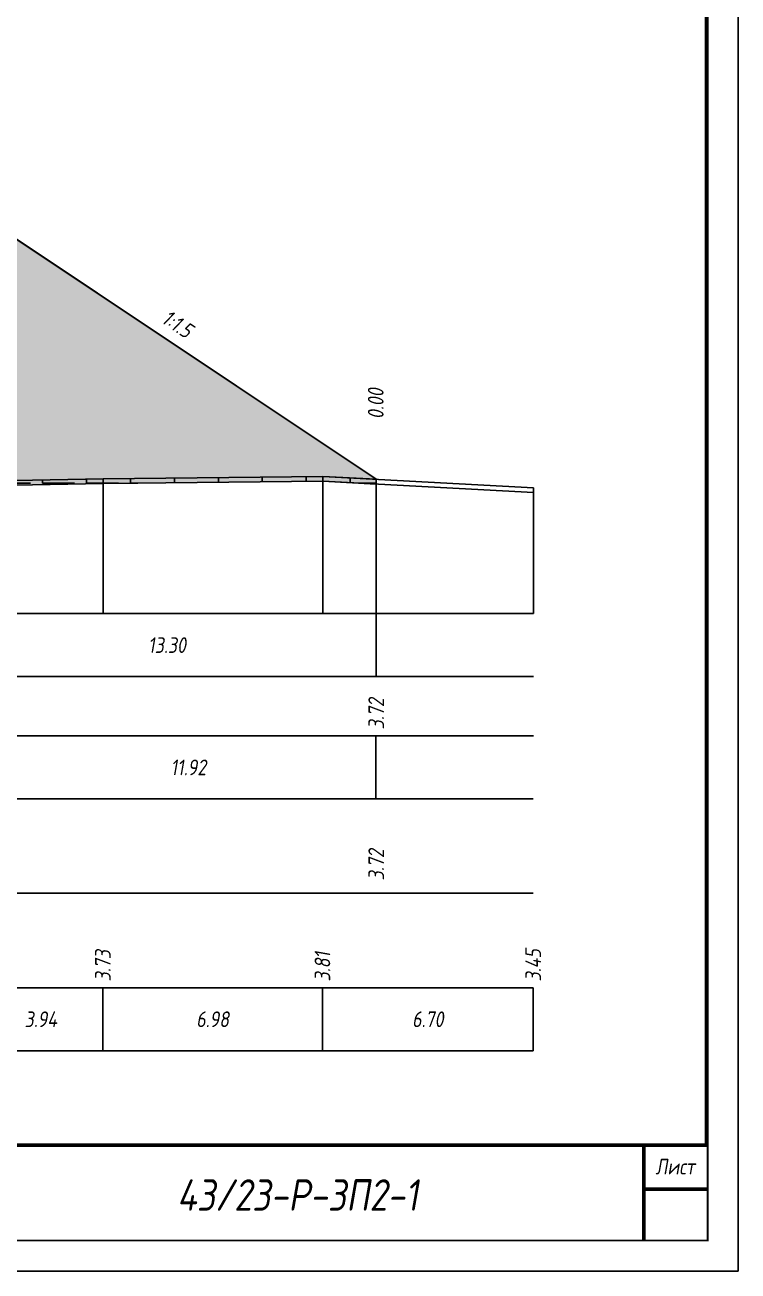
# Model space of a CAD drawing. Extents: x -717 to 1451, y -133302 to 233.
# Drawn here: x 276.6 to 389.9, y -102909.4 to -102711.5 of the extents above; entities that cross this region are included whole.
import ezdxf
from ezdxf.enums import TextEntityAlignment as Align

# ---------------------------------------------------------------- set-up
doc = ezdxf.new("R2010")
doc.units = 0
for name, color, linetype in [('Зарамочное оформление', 7, 'Continuous'), ('Код_510', 7, 'Continuous'), ('Код_514', 1, 'Continuous'), ('Код_516', 1, 'Continuous'), ('Контур_0', 7, 'Continuous'), ('Контур_508', 7, 'Continuous'), ('Контур_512', 7, 'Continuous'), ('Контур_513', 7, 'Continuous'), ('Контур_818', 7, 'Continuous'), ('Красный поперечник', 1, 'Continuous'), ('Объём_2661', 7, 'Continuous'), ('Объём_2666', 7, 'Continuous'), ('Объём_2667', 7, 'Continuous'), ('Объём_2668', 7, 'Continuous'), ('Объём_2669', 7, 'Continuous'), ('Объём_2675', 7, 'Continuous'), ('Рабочие отметки', 7, 'Continuous'), ('Таблица', 7, 'Continuous'), ('Уклоны проезжей части', 7, 'Continuous'), ('Черный поперечник', 3, 'Continuous')]:
    doc.layers.add(name, color=color, linetype=linetype)
for name, color, linetype, true_color in [('Контур_2570', 7, 'Continuous', 0x80ff00), ('Контур_2736', 4, 'Continuous', 0x00ffff), ('Контур_2737', 4, 'Continuous', 0x00ffff), ('Контур_2738', 4, 'Continuous', 0x00ffff), ('Контур_2739', 4, 'Continuous', 0x00ffff), ('Контур_2741', 4, 'Continuous', 0x00ffff), ('Контур_2742', 4, 'Continuous', 0x00ffff), ('Контур_2743', 4, 'Continuous', 0x00ffff), ('Контур_2744', 7, 'Continuous', 0xa4ffff), ('Контур_2745', 7, 'Continuous', 0xa4ffff), ('Контур_2747', 4, 'Continuous', 0x00ffff), ('Контур_2748', 4, 'Continuous', 0x00ffff), ('Контур_2749', 4, 'Continuous', 0x00ffff), ('Контур_2750', 4, 'Continuous', 0x00ffff), ('Контур_2751', 4, 'Continuous', 0x00ffff), ('Контур_2752', 4, 'Continuous', 0x00ffff), ('Контур_703', 4, 'Continuous', 0x00ffff), ('Контур_705', 4, 'Continuous', 0x00ffff), ('Контур_707', 4, 'Continuous', 0x00ffff), ('Контур_720', 131, 'Continuous', 0xaaffff), ('Объём_2570', 7, 'Continuous', 0x80ff00), ('Объём_2600', 7, 'Continuous', 0x808000)]:
    doc.layers.add(name, color=color, linetype=linetype, true_color=true_color)
doc.styles.add('М', font='romand.shx', dxfattribs={"width": 0.8, "oblique": 10, "height": 2.5})
pattern_1 = [(0, (0, 0), (0, 6.985), [5.08, -1.905]), (90, (0, 0), (-6.985, 4e-16), [5.08, -1.905])]

# ---------------------------------------------------------------- blocks, each defined once
blk = doc.blocks.new('Штамп')
at = {"linetype": 'Continuous'}
blk.add_wipeout([(199.95, -411.25), (384.95, -411.25), (384.95, -426.25), (199.95, -426.25)], dxfattribs=at).dxf.layer = 'Зарамочное оформление'
at = {"layer": 'Зарамочное оформление', "linetype": 'Continuous', "lineweight": -3, "const_width": 0.6, "flags": 128}
for points in [[(199.95, -426.25), (199.95, -411.25), (384.95, -411.25)], [(209.95, -411.25), (209.95, -426.25)], [(219.95, -411.25), (219.95, -426.25)], [(229.95, -411.25), (229.95, -426.25)], [(239.95, -411.25), (239.95, -426.25)], [(254.95, -411.25), (254.95, -426.25)], [(264.95, -411.25), (264.95, -426.25)], [(374.95, -411.25), (374.95, -426.25)], [(199.95, -416.25), (264.95, -416.25)], [(374.95, -418.25), (384.95, -418.25)], [(199.95, -421.25), (264.95, -421.25)]]:
    blk.add_lwpolyline(points, dxfattribs=at)
at = {"linetype": 'Continuous', "insert": (319.95, -419.17), "char_height": 5, "width": 110, "attachment_point": 5, "style": 'М'}
blk.add_mtext('{\\Q10;\\W0.8;43/23-Р-ЗП2-1}', dxfattribs=at)
at = {"layer": 'Зарамочное оформление', "linetype": 'Continuous', "style": 'М', "oblique": 10}
for s, width, p in [('Лист', 0.8, (379.95, -414.66)), ('Изм.', 0.8, (204.95, -423.75)), ('Кол.уч.', 0.7, (214.95, -423.75)), ('Лист', 0.8, (224.95, -423.75)), ('N док.', 0.7, (235.28, -423.75)), ('Подпись', 0.8, (247.45, -423.75)), ('Дата', 0.8, (259.95, -423.75))]:
    blk.add_text(s, height=2.5, dxfattribs=dict(at, width=width)).set_placement(p, align=Align.MIDDLE_CENTER)
blk = doc.blocks.new('шифр')
blk.add_blockref('Штамп', (0, -102538))

msp = doc.modelspace()

# ---------------------------------------------------------------- hatches: boundary and pattern name
at = {"transparency": 33554681}
h = msp.add_hatch(dxfattribs=at)
h.set_pattern_fill('ANGLE', color=256)
h.set_pattern_definition(pattern_1)
h.paths.add_polyline_path([(332.437, -102784.407), (323.942, -102783.951), (289.048, -102784.33), (269.33, -102784.697), (266.732, -102784.771), (260.299, -102784.752), (220.164, -102784.71), (218.21, -102784.744), (218.21, -102783.994), (220.164, -102783.96), (260.299, -102784.002), (266.732, -102784.021), (269.33, -102783.947), (289.048, -102783.58), (323.942, -102783.201), (332.437, -102783.657)])
h = msp.add_hatch(dxfattribs=at)
h.set_pattern_fill('ANGLE', color=256)
h.set_pattern_definition(pattern_1)
h.paths.add_polyline_path([(332.437, -102784.407), (323.942, -102783.951), (289.048, -102784.33), (269.33, -102784.697), (266.732, -102784.771), (260.299, -102784.752), (220.164, -102784.71), (218.21, -102784.744), (218.21, -102783.994), (220.164, -102783.96), (260.299, -102784.002), (266.732, -102784.021), (269.33, -102783.947), (289.048, -102783.58), (323.942, -102783.201), (332.437, -102783.657)])
at = {"layer": 'Объём_2600'}
h = msp.add_hatch(dxfattribs=at)
h.set_pattern_fill('HONEY', color=5, scale=0.3)
h.paths.add_polyline_path([(332.437, -102784.407), (323.942, -102783.951), (289.048, -102784.33), (269.33, -102784.697), (266.732, -102784.771), (260.299, -102784.752), (220.164, -102784.71), (218.21, -102784.744), (218.21, -102742.294), (272.851, -102743.933), (332.437, -102783.657)])

# ---------------------------------------------------------------- linework, layer by layer
at = {"flags": 128}
msp.add_lwpolyline([(-30.054, -102909.421), (389.946, -102909.421), (389.946, -102612.421), (-30.054, -102612.421)], close=True, dxfattribs=at)
at = {"const_width": 0.6, "flags": 128}
msp.add_lwpolyline([(-10.054, -102904.421), (384.946, -102904.421), (384.946, -102617.421), (-10.054, -102617.421)], close=True, dxfattribs=at)
at = {"layer": 'Код_510'}
for p, q in [((288.993, -102874.421), (288.993, -102864.421)), ((323.888, -102874.421), (323.888, -102864.421)), ((357.383, -102874.421), (357.383, -102864.421))]:
    msp.add_line(p, q, dxfattribs=at)
at = {"layer": 'Код_514'}
msp.add_line((332.437, -102815), (332.437, -102805), dxfattribs=at)
at = {"layer": 'Код_516'}
msp.add_line((332.383, -102834.421), (332.383, -102824.421), dxfattribs=at)
at = {"layer": 'Контур_0', "flags": 128}
for points in [[(265.96, -102739.339), (332.437, -102783.657), (332.437, -102783.657), (332.437, -102783.657), (332.437, -102783.657), (332.437, -102783.657), (332.437, -102783.657), (332.437, -102783.657), (332.437, -102783.657), (332.437, -102783.657), (332.437, -102783.657), (332.437, -102783.657), (332.437, -102783.657), (332.437, -102783.657), (332.437, -102783.657), (332.437, -102783.657)], [(265.96, -102739.339), (332.437, -102783.657), (332.437, -102783.657), (332.437, -102783.657), (332.437, -102783.657), (332.437, -102783.657), (332.437, -102783.657), (332.437, -102783.657), (332.437, -102783.657), (332.437, -102783.657), (332.437, -102783.657), (332.437, -102783.657), (332.437, -102783.657), (332.437, -102783.657), (332.437, -102783.657), (332.437, -102783.657), (332.437, -102783.657), (332.437, -102783.657), (332.437, -102783.657), (332.437, -102783.657), (332.437, -102783.657), (332.437, -102783.657), (332.437, -102783.657), (332.437, -102783.657), (332.437, -102783.657), (332.437, -102783.657), (332.437, -102783.657), (332.437, -102783.657), (332.437, -102783.657), (332.437, -102783.657)]]:
    msp.add_lwpolyline(points, dxfattribs=at)
at = {"layer": 'Контур_2570', "flags": 128}
msp.add_lwpolyline([(80, -102783.999), (144.564, -102783.3), (150.707, -102782.894), (152.785, -102782.425), (156.714, -102782.553), (162.005, -102782.439), (205.724, -102783.426), (213.308, -102783.551), (214.901, -102783.654), (215.755, -102784.787), (218.21, -102784.744), (220.164, -102784.71), (260.299, -102784.752), (266.732, -102784.771), (269.33, -102784.697), (289.048, -102784.33), (323.942, -102783.951), (357.437, -102785.75)], dxfattribs=at)
at = {"layer": 'Контур_2736', "flags": 128}
msp.add_lwpolyline([(265.96, -102739.339), (332.437, -102783.657)], dxfattribs=at)
at = {"layer": 'Контур_2737', "flags": 128}
msp.add_lwpolyline([(332.437, -102783.657), (332.437, -102783.657)], dxfattribs=at)
at = {"layer": 'Контур_2738', "flags": 128}
msp.add_lwpolyline([(332.437, -102783.657), (332.437, -102783.657)], dxfattribs=at)
at = {"layer": 'Контур_2739', "flags": 128}
msp.add_lwpolyline([(332.437, -102783.657), (332.437, -102783.657)], dxfattribs=at)
at = {"layer": 'Контур_2741', "flags": 128}
msp.add_lwpolyline([(332.437, -102783.657), (332.437, -102783.657)], dxfattribs=at)
at = {"layer": 'Контур_2742', "flags": 128}
msp.add_lwpolyline([(332.437, -102783.657), (332.437, -102783.657)], dxfattribs=at)
at = {"layer": 'Контур_2743', "flags": 128}
msp.add_lwpolyline([(332.437, -102783.657), (332.437, -102783.657)], dxfattribs=at)
at = {"layer": 'Контур_2744', "flags": 128}
msp.add_lwpolyline([(332.437, -102783.657), (332.437, -102783.657)], dxfattribs=at)
msp.add_lwpolyline([(332.437, -102783.657), (332.437, -102783.657)], dxfattribs=at)
msp.add_lwpolyline([(332.437, -102783.657), (332.437, -102783.657)], dxfattribs=at)
msp.add_lwpolyline([(332.437, -102783.657), (332.437, -102783.657)], dxfattribs=at)
msp.add_lwpolyline([(332.437, -102783.657), (332.437, -102783.657)], dxfattribs=at)
msp.add_lwpolyline([(332.437, -102783.657), (332.437, -102783.657)], dxfattribs=at)
at = {"layer": 'Контур_2745', "flags": 128}
msp.add_lwpolyline([(332.437, -102783.657), (332.437, -102783.657)], dxfattribs=at)
msp.add_lwpolyline([(332.437, -102783.657), (332.437, -102783.657)], dxfattribs=at)
msp.add_lwpolyline([(332.437, -102783.657), (332.437, -102783.657)], dxfattribs=at)
msp.add_lwpolyline([(332.437, -102783.657), (332.437, -102783.657)], dxfattribs=at)
msp.add_lwpolyline([(332.437, -102783.657), (332.437, -102783.657)], dxfattribs=at)
msp.add_lwpolyline([(332.437, -102783.657), (332.437, -102783.657)], dxfattribs=at)
at = {"layer": 'Контур_2747', "flags": 128}
msp.add_lwpolyline([(332.437, -102783.657), (332.437, -102783.657)], dxfattribs=at)
at = {"layer": 'Контур_2748', "flags": 128}
msp.add_lwpolyline([(332.437, -102783.657), (332.437, -102783.657)], dxfattribs=at)
at = {"layer": 'Контур_2749', "flags": 128}
msp.add_lwpolyline([(332.437, -102783.657), (332.437, -102783.657)], dxfattribs=at)
at = {"layer": 'Контур_2750', "flags": 128}
msp.add_lwpolyline([(332.437, -102783.657), (332.437, -102783.657)], dxfattribs=at)
at = {"layer": 'Контур_2751', "flags": 128}
msp.add_lwpolyline([(332.437, -102783.657), (332.437, -102783.657)], dxfattribs=at)
at = {"layer": 'Контур_2752', "flags": 128}
msp.add_lwpolyline([(332.437, -102783.657), (332.437, -102783.657)], dxfattribs=at)
at = {"layer": 'Контур_508', "flags": 128}
msp.add_lwpolyline([(105, -102782.979), (163.568, -102743.933), (218.21, -102742.294), (272.851, -102743.933), (332.437, -102783.657)], dxfattribs=at)
at = {"layer": 'Контур_512', "flags": 128}
msp.add_lwpolyline([(105, -102782.979), (163.568, -102743.933), (218.21, -102742.294), (272.851, -102743.933), (332.437, -102783.657)], dxfattribs=at)
at = {"layer": 'Контур_513', "flags": 128}
msp.add_lwpolyline([(105, -102782.979), (163.568, -102743.933), (218.21, -102742.294), (272.851, -102743.933), (332.437, -102783.657)], dxfattribs=at)
at = {"layer": 'Контур_703', "flags": 128}
for points in [[(265.96, -102739.339), (332.437, -102783.657)], [(332.437, -102783.657), (332.437, -102783.657)]]:
    msp.add_lwpolyline(points, dxfattribs=at)
at = {"layer": 'Контур_705', "flags": 128}
msp.add_lwpolyline([(332.437, -102783.657), (332.437, -102783.657)], dxfattribs=at)
at = {"layer": 'Контур_707', "flags": 128}
msp.add_lwpolyline([(332.437, -102783.657), (332.437, -102783.657)], dxfattribs=at)
at = {"layer": 'Контур_720', "flags": 128}
msp.add_lwpolyline([(332.437, -102783.657), (332.437, -102783.657)], dxfattribs=at)
at = {"layer": 'Контур_818', "flags": 128}
msp.add_lwpolyline([(105, -102783.729), (144.564, -102783.3), (150.707, -102782.894), (152.785, -102782.425), (156.714, -102782.553), (162.005, -102782.439), (205.724, -102783.426), (213.308, -102783.551), (214.901, -102783.654), (215.755, -102784.787), (218.21, -102784.744), (220.164, -102784.71), (260.299, -102784.752), (266.732, -102784.771), (269.33, -102784.697), (289.048, -102784.33), (323.942, -102783.951), (332.437, -102784.407)], dxfattribs=at)
at = {"layer": 'Красный поперечник'}
for p, q in [((265.96, -102739.339), (332.437, -102783.657)), ((332.437, -102783.657), (332.437, -102805))]:
    msp.add_line(p, q, dxfattribs=at)
at = {"layer": 'Объём_2570', "flags": 128}
msp.add_lwpolyline([(332.437, -102784.407), (323.942, -102783.951), (289.048, -102784.33), (269.33, -102784.697), (266.732, -102784.771), (260.299, -102784.752), (220.164, -102784.71), (218.21, -102784.744), (218.21, -102783.994), (220.164, -102783.96), (260.299, -102784.002), (266.732, -102784.021), (269.33, -102783.947), (289.048, -102783.58), (323.942, -102783.201), (332.437, -102783.657), (332.437, -102784.407), (332.437, -102784.407)], dxfattribs=at)
at = {"layer": 'Объём_2600', "color": 5, "flags": 128}
msp.add_lwpolyline([(332.437, -102784.407), (323.942, -102783.951), (289.048, -102784.33), (269.33, -102784.697), (266.732, -102784.771), (260.299, -102784.752), (220.164, -102784.71), (218.21, -102784.744), (218.21, -102742.294), (272.851, -102743.933), (332.437, -102783.657), (332.437, -102784.407), (332.437, -102784.407)], dxfattribs=at)
at = {"layer": 'Объём_2661', "flags": 128}
msp.add_lwpolyline([(265.96, -102739.339), (332.437, -102783.657)], dxfattribs=at)
at = {"layer": 'Объём_2666', "flags": 128}
msp.add_lwpolyline([(265.96, -102739.339), (332.437, -102783.657)], dxfattribs=at)
at = {"layer": 'Объём_2667', "flags": 128}
msp.add_lwpolyline([(332.437, -102783.657), (332.437, -102783.657)], dxfattribs=at)
msp.add_lwpolyline([(332.437, -102783.657), (332.437, -102783.657)], dxfattribs=at)
at = {"layer": 'Объём_2668', "flags": 128}
msp.add_lwpolyline([(332.437, -102783.657), (332.437, -102783.657)], dxfattribs=at)
msp.add_lwpolyline([(332.437, -102783.657), (332.437, -102783.657)], dxfattribs=at)
at = {"layer": 'Объём_2669', "flags": 128}
msp.add_lwpolyline([(332.437, -102783.657), (332.437, -102783.657)], dxfattribs=at)
msp.add_lwpolyline([(332.437, -102783.657), (332.437, -102783.657)], dxfattribs=at)
at = {"layer": 'Объём_2675', "flags": 128}
msp.add_lwpolyline([(332.437, -102783.657), (332.437, -102783.657)], dxfattribs=at)
msp.add_lwpolyline([(332.437, -102783.657), (332.437, -102783.657)], dxfattribs=at)
msp.add_lwpolyline([(332.437, -102783.657), (332.437, -102783.657)], dxfattribs=at)
msp.add_lwpolyline([(332.437, -102783.657), (332.437, -102783.657)], dxfattribs=at)
msp.add_lwpolyline([(332.437, -102783.657), (332.437, -102783.657)], dxfattribs=at)
msp.add_lwpolyline([(332.437, -102783.657), (332.437, -102783.657)], dxfattribs=at)
msp.add_lwpolyline([(332.437, -102783.657), (332.437, -102783.657)], dxfattribs=at)
msp.add_lwpolyline([(332.437, -102783.657), (332.437, -102783.657)], dxfattribs=at)
msp.add_lwpolyline([(332.437, -102783.657), (332.437, -102783.657)], dxfattribs=at)
msp.add_lwpolyline([(332.437, -102783.657), (332.437, -102783.657)], dxfattribs=at)
msp.add_lwpolyline([(332.437, -102783.657), (332.437, -102783.657)], dxfattribs=at)
msp.add_lwpolyline([(332.437, -102783.657), (332.437, -102783.657)], dxfattribs=at)
at = {"layer": 'Таблица'}
for p, q in [((80, -102805), (357.437, -102805)), ((80, -102815), (357.437, -102815)), ((80, -102824.421), (357.437, -102824.421)), ((79.946, -102834.421), (357.383, -102834.421)), ((79.946, -102849.421), (357.383, -102849.421)), ((79.946, -102864.421), (357.383, -102864.421)), ((79.946, -102874.421), (357.383, -102874.421))]:
    msp.add_line(p, q, dxfattribs=at)
at = {"layer": 'Черный поперечник', "color": 7}
for p, q in [((323.942, -102783.201), (323.942, -102805)), ((289.048, -102783.58), (289.048, -102805)), ((357.437, -102785), (357.437, -102805))]:
    msp.add_line(p, q, dxfattribs=at)
at = {"layer": 'Черный поперечник', "flags": 128}
msp.add_lwpolyline([(80, -102783.249), (144.564, -102782.55), (150.707, -102782.144), (152.785, -102781.675), (156.714, -102781.803), (162.005, -102781.689), (205.724, -102782.676), (213.308, -102782.801), (214.901, -102782.904), (215.755, -102784.037), (218.21, -102783.994), (220.164, -102783.96), (260.299, -102784.002), (266.732, -102784.021), (269.33, -102783.947), (289.048, -102783.58), (323.942, -102783.201), (357.437, -102785)], dxfattribs=at)

# ---------------------------------------------------------------- texts
at = {"linetype": 'Continuous', "style": 'М', "oblique": 10, "width": 0.8}
msp.add_text('336', height=2.5, dxfattribs=at).set_placement((380.312, -102900.509), align=Align.MIDDLE)
at = {"layer": 'Код_510', "style": 'М', "oblique": 10, "width": 0.8}
for s, p in [('3.73', (288.993, -102863.421)), ('3.45', (357.383, -102863.421)), ('3.81', (323.888, -102863.421))]:
    msp.add_text(s, height=2.5, rotation=90, dxfattribs=at).set_placement(p, align=Align.MIDDLE_LEFT)
for s, p in [('3.94', (279.135, -102869.421)), ('6.98', (306.441, -102869.421)), ('6.70', (340.635, -102869.421))]:
    msp.add_text(s, height=2.5, dxfattribs=at).set_placement(p, align=Align.MIDDLE_CENTER)
at = {"layer": 'Код_514', "style": 'М', "oblique": 10, "width": 0.8}
msp.add_text('13.30', height=2.5, dxfattribs=at).set_placement((299.198, -102810), align=Align.MIDDLE_CENTER)
msp.add_text('3.72', height=2.5, rotation=90, dxfattribs=at).set_placement((332.437, -102823.382), align=Align.MIDDLE_LEFT)
at = {"layer": 'Код_516', "style": 'М', "oblique": 10, "width": 0.8}
msp.add_text('11.92', height=2.5, dxfattribs=at).set_placement((302.59, -102829.421), align=Align.MIDDLE_CENTER)
msp.add_text('3.72', height=2.5, rotation=90, dxfattribs=at).set_placement((332.437, -102847.371), align=Align.MIDDLE_LEFT)
at = {"layer": 'Рабочие отметки', "color": 1, "style": 'М', "oblique": 10, "width": 0.8}
msp.add_text('0.00', height=2.5, rotation=90, dxfattribs=at).set_placement((332.359, -102774.088), align=Align.MIDDLE_LEFT)
at = {"layer": 'Уклоны проезжей части', "color": 1, "style": 'М', "oblique": 10, "width": 0.8}
msp.add_text('1:1.5', height=2.5, rotation=326.30994, dxfattribs=at).set_placement((299.753, -102760.666), align=Align.BOTTOM_CENTER)

# ---------------------------------------------------------------- next in the draw order: block references
msp.add_blockref('шифр', (0, 59.829))

doc.saveas('drawing.dxf')
